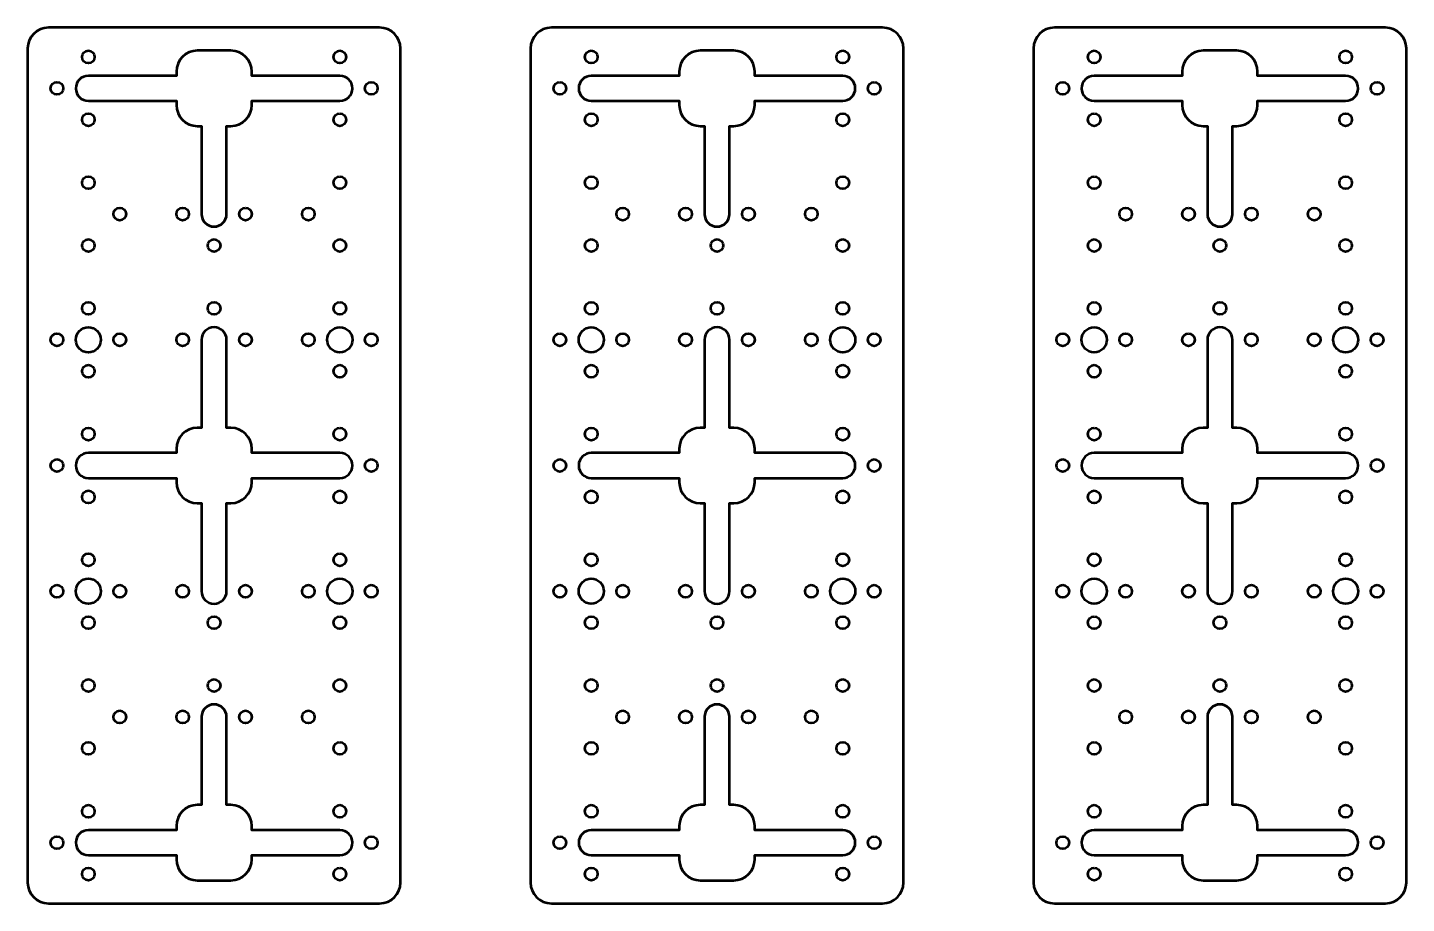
# Model space of a CAD drawing. Header units: centimetres. Extents: x -142 to 94, y -75 to 149.
# Drawn here: x -52.45 to -19.55, y 22.55 to 43.45 of the extents above; entities that cross this region are included whole.
import ezdxf

# ---------------------------------------------------------------- set-up
doc = ezdxf.new("R2010")
doc.units = ezdxf.units.CM
doc.header["$MEASUREMENT"] = 0
doc.layers.add('Layer 1', color=7, linetype='Continuous')

msp = doc.modelspace()

# ---------------------------------------------------------------- linework, layer by layer
at = {"layer": 'Layer 1', "lineweight": 53}
for centre, major_axis in [((-51, 42.75), (0, 0.15)), ((-45, 42.75), (0, 0.15)), ((-39, 42.75), (0, 0.15)), ((-33, 42.75), (0, 0.15)), ((-27, 42.75), (0, 0.15)), ((-21, 42.75), (0, 0.15)), ((-51.75, 42), (0, 0.15)), ((-44.25, 42), (0, 0.15)), ((-39.75, 42), (0, 0.15)), ((-32.25, 42), (0, 0.15)), ((-27.75, 42), (0, 0.15)), ((-20.25, 42), (0, 0.15)), ((-51, 41.25), (0, 0.15)), ((-45, 41.25), (0, 0.15)), ((-39, 41.25), (0, 0.15)), ((-33, 41.25), (0, 0.15)), ((-27, 41.25), (0, 0.15)), ((-21, 41.25), (0, 0.15)), ((-51, 39.75), (0, 0.15)), ((-45, 39.75), (0, 0.15)), ((-39, 39.75), (0, 0.15)), ((-33, 39.75), (0, 0.15)), ((-27, 39.75), (0, 0.15)), ((-21, 39.75), (0, 0.15)), ((-50.25, 39), (0, 0.15)), ((-48.75, 39), (0, 0.15)), ((-47.25, 39), (0, 0.15)), ((-45.75, 39), (0, 0.15)), ((-38.25, 39), (0, 0.15)), ((-36.75, 39), (0, 0.15)), ((-35.25, 39), (0, 0.15)), ((-33.75, 39), (0, 0.15)), ((-26.25, 39), (0, 0.15)), ((-24.75, 39), (0, 0.15)), ((-23.25, 39), (0, 0.15)), ((-21.75, 39), (0, 0.15)), ((-51, 38.25), (0, 0.15)), ((-48, 38.25), (0, 0.15)), ((-45, 38.25), (0, 0.15)), ((-39, 38.25), (0, 0.15)), ((-36, 38.25), (0, 0.15)), ((-33, 38.25), (0, 0.15)), ((-27, 38.25), (0, 0.15)), ((-24, 38.25), (0, 0.15)), ((-21, 38.25), (0, 0.15)), ((-51, 36.75), (0, 0.15)), ((-48, 36.75), (0, 0.15)), ((-45, 36.75), (0, 0.15)), ((-39, 36.75), (0, 0.15)), ((-36, 36.75), (0, 0.15)), ((-33, 36.75), (0, 0.15)), ((-27, 36.75), (0, 0.15)), ((-24, 36.75), (0, 0.15)), ((-21, 36.75), (0, 0.15)), ((-50.99999, 35.99999), (0, 0.30001)), ((-44.99999, 35.99999), (0, 0.30001)), ((-38.99999, 35.99999), (0, 0.30001)), ((-32.99999, 35.99999), (0, 0.30001)), ((-26.99999, 35.99999), (0, 0.30001)), ((-20.99999, 35.99999), (0, 0.30001)), ((-51.75, 36), (0, 0.15)), ((-50.25, 36), (0, 0.15)), ((-48.75, 36), (0, 0.15)), ((-47.25, 36), (0, 0.15)), ((-45.75, 36), (0, 0.15)), ((-44.25, 36), (0, 0.15)), ((-39.75, 36), (0, 0.15)), ((-38.25, 36), (0, 0.15)), ((-36.75, 36), (0, 0.15)), ((-35.25, 36), (0, 0.15)), ((-33.75, 36), (0, 0.15)), ((-32.25, 36), (0, 0.15)), ((-27.75, 36), (0, 0.15)), ((-26.25, 36), (0, 0.15)), ((-24.75, 36), (0, 0.15)), ((-23.25, 36), (0, 0.15)), ((-21.75, 36), (0, 0.15)), ((-20.25, 36), (0, 0.15)), ((-51, 35.25), (0, 0.15)), ((-45, 35.25), (0, 0.15)), ((-39, 35.25), (0, 0.15)), ((-33, 35.25), (0, 0.15)), ((-27, 35.25), (0, 0.15)), ((-21, 35.25), (0, 0.15)), ((-51, 33.75), (0, 0.15)), ((-45, 33.75), (0, 0.15)), ((-39, 33.75), (0, 0.15)), ((-33, 33.75), (0, 0.15)), ((-27, 33.75), (0, 0.15)), ((-21, 33.75), (0, 0.15)), ((-51.75, 33), (0, 0.15)), ((-44.25, 33), (0, 0.15)), ((-39.75, 33), (0, 0.15)), ((-32.25, 33), (0, 0.15)), ((-27.75, 33), (0, 0.15)), ((-20.25, 33), (0, 0.15)), ((-51, 32.25), (0, 0.15)), ((-45, 32.25), (0, 0.15)), ((-39, 32.25), (0, 0.15)), ((-33, 32.25), (0, 0.15)), ((-27, 32.25), (0, 0.15)), ((-21, 32.25), (0, 0.15)), ((-51, 30.75), (0, 0.15)), ((-45, 30.75), (0, 0.15)), ((-39, 30.75), (0, 0.15)), ((-33, 30.75), (0, 0.15)), ((-27, 30.75), (0, 0.15)), ((-21, 30.75), (0, 0.15)), ((-50.99999, 29.99999), (0, 0.30001)), ((-44.99999, 29.99999), (0, 0.30001)), ((-38.99999, 29.99999), (0, 0.30001)), ((-32.99999, 29.99999), (0, 0.30001)), ((-26.99999, 29.99999), (0, 0.30001)), ((-20.99999, 29.99999), (0, 0.30001)), ((-51.75, 30), (0, 0.15)), ((-50.25, 30), (0, 0.15)), ((-48.75, 30), (0, 0.15)), ((-47.25, 30), (0, 0.15)), ((-45.75, 30), (0, 0.15)), ((-44.25, 30), (0, 0.15)), ((-39.75, 30), (0, 0.15)), ((-38.25, 30), (0, 0.15)), ((-36.75, 30), (0, 0.15)), ((-35.25, 30), (0, 0.15)), ((-33.75, 30), (0, 0.15)), ((-32.25, 30), (0, 0.15)), ((-27.75, 30), (0, 0.15)), ((-26.25, 30), (0, 0.15)), ((-24.75, 30), (0, 0.15)), ((-23.25, 30), (0, 0.15)), ((-21.75, 30), (0, 0.15)), ((-20.25, 30), (0, 0.15)), ((-51, 29.25), (0, 0.15)), ((-48, 29.25), (0, 0.15)), ((-45, 29.25), (0, 0.15)), ((-39, 29.25), (0, 0.15)), ((-36, 29.25), (0, 0.15)), ((-33, 29.25), (0, 0.15)), ((-27, 29.25), (0, 0.15)), ((-24, 29.25), (0, 0.15)), ((-21, 29.25), (0, 0.15)), ((-51, 27.75), (0, 0.15)), ((-48, 27.75), (0, 0.15)), ((-45, 27.75), (0, 0.15)), ((-39, 27.75), (0, 0.15)), ((-36, 27.75), (0, 0.15)), ((-33, 27.75), (0, 0.15)), ((-27, 27.75), (0, 0.15)), ((-24, 27.75), (0, 0.15)), ((-21, 27.75), (0, 0.15)), ((-50.25, 27), (0, 0.15)), ((-48.75, 27), (0, 0.15)), ((-47.25, 27), (0, 0.15)), ((-45.75, 27), (0, 0.15)), ((-38.25, 27), (0, 0.15)), ((-36.75, 27), (0, 0.15)), ((-35.25, 27), (0, 0.15)), ((-33.75, 27), (0, 0.15)), ((-26.25, 27), (0, 0.15)), ((-24.75, 27), (0, 0.15)), ((-23.25, 27), (0, 0.15)), ((-21.75, 27), (0, 0.15)), ((-51, 26.25), (0, 0.15)), ((-45, 26.25), (0, 0.15)), ((-39, 26.25), (0, 0.15)), ((-33, 26.25), (0, 0.15)), ((-27, 26.25), (0, 0.15)), ((-21, 26.25), (0, 0.15)), ((-51, 24.75), (0, 0.15)), ((-45, 24.75), (0, 0.15)), ((-39, 24.75), (0, 0.15)), ((-33, 24.75), (0, 0.15)), ((-27, 24.75), (0, 0.15)), ((-21, 24.75), (0, 0.15)), ((-51.75, 24), (0, 0.15)), ((-44.25, 24), (0, 0.15)), ((-39.75, 24), (0, 0.15)), ((-32.25, 24), (0, 0.15)), ((-27.75, 24), (0, 0.15)), ((-20.25, 24), (0, 0.15)), ((-51, 23.25), (0, 0.15)), ((-45, 23.25), (0, 0.15)), ((-39, 23.25), (0, 0.15)), ((-33, 23.25), (0, 0.15)), ((-27, 23.25), (0, 0.15)), ((-21, 23.25), (0, 0.15))]:
    msp.add_ellipse(centre, major_axis=major_axis, ratio=1, dxfattribs=at)
for points, knots in [([(-52.45, 23.05), (-52.45, 23.05), (-52.45, 42.95), (-52.45, 42.95), (-52.45, 42.95), (-52.45, 43.22614), (-52.22614, 43.45), (-51.95, 43.45), (-51.95, 43.45), (-51.95, 43.45), (-44.05, 43.45), (-44.05, 43.45), (-44.05, 43.45), (-43.77386, 43.45), (-43.55, 43.22614), (-43.55, 42.95), (-43.55, 42.95), (-43.55, 42.95), (-43.55, 23.05), (-43.55, 23.05), (-43.55, 23.05), (-43.55, 22.77386), (-43.77386, 22.55), (-44.05, 22.55), (-44.05, 22.55), (-44.05, 22.55), (-51.95, 22.55), (-51.95, 22.55), (-51.95, 22.55), (-52.22614, 22.55), (-52.45, 22.77386), (-52.45, 23.05)], [0, 0, 0, 0, 0.11111111, 0.11111111, 0.11111111, 0.11111111, 0.22222222, 0.22222222, 0.22222222, 0.22222222, 0.33333333, 0.33333333, 0.33333333, 0.33333333, 0.44444444, 0.44444444, 0.44444444, 0.44444444, 0.55555556, 0.55555556, 0.55555556, 0.55555556, 0.66666667, 0.66666667, 0.66666667, 0.66666667, 0.77777778, 0.77777778, 0.77777778, 0.77777778, 1, 1, 1, 1]), ([(-40.45, 23.05), (-40.45, 23.05), (-40.45, 42.95), (-40.45, 42.95), (-40.45, 42.95), (-40.45, 43.22614), (-40.22614, 43.45), (-39.95, 43.45), (-39.95, 43.45), (-39.95, 43.45), (-32.05, 43.45), (-32.05, 43.45), (-32.05, 43.45), (-31.77386, 43.45), (-31.55, 43.22614), (-31.55, 42.95), (-31.55, 42.95), (-31.55, 42.95), (-31.55, 23.05), (-31.55, 23.05), (-31.55, 23.05), (-31.55, 22.77386), (-31.77386, 22.55), (-32.05, 22.55), (-32.05, 22.55), (-32.05, 22.55), (-39.95, 22.55), (-39.95, 22.55), (-39.95, 22.55), (-40.22614, 22.55), (-40.45, 22.77386), (-40.45, 23.05)], [0, 0, 0, 0, 0.11111111, 0.11111111, 0.11111111, 0.11111111, 0.22222222, 0.22222222, 0.22222222, 0.22222222, 0.33333333, 0.33333333, 0.33333333, 0.33333333, 0.44444444, 0.44444444, 0.44444444, 0.44444444, 0.55555556, 0.55555556, 0.55555556, 0.55555556, 0.66666667, 0.66666667, 0.66666667, 0.66666667, 0.77777778, 0.77777778, 0.77777778, 0.77777778, 1, 1, 1, 1]), ([(-28.45, 23.05), (-28.45, 23.05), (-28.45, 42.95), (-28.45, 42.95), (-28.45, 42.95), (-28.45, 43.22614), (-28.22614, 43.45), (-27.95, 43.45), (-27.95, 43.45), (-27.95, 43.45), (-20.05, 43.45), (-20.05, 43.45), (-20.05, 43.45), (-19.77386, 43.45), (-19.55, 43.22614), (-19.55, 42.95), (-19.55, 42.95), (-19.55, 42.95), (-19.55, 23.05), (-19.55, 23.05), (-19.55, 23.05), (-19.55, 22.77386), (-19.77386, 22.55), (-20.05, 22.55), (-20.05, 22.55), (-20.05, 22.55), (-27.95, 22.55), (-27.95, 22.55), (-27.95, 22.55), (-28.22614, 22.55), (-28.45, 22.77386), (-28.45, 23.05)], [0, 0, 0, 0, 0.11111111, 0.11111111, 0.11111111, 0.11111111, 0.22222222, 0.22222222, 0.22222222, 0.22222222, 0.33333333, 0.33333333, 0.33333333, 0.33333333, 0.44444444, 0.44444444, 0.44444444, 0.44444444, 0.55555556, 0.55555556, 0.55555556, 0.55555556, 0.66666667, 0.66666667, 0.66666667, 0.66666667, 0.77777778, 0.77777778, 0.77777778, 0.77777778, 1, 1, 1, 1]), ([(-48.9, 41.6), (-48.9, 41.6), (-48.9, 41.7), (-48.9, 41.7), (-48.9, 41.7), (-48.9, 41.7), (-51, 41.7), (-51, 41.7), (-51, 41.7), (-51.16569, 41.7), (-51.3, 41.83431), (-51.3, 42), (-51.3, 42), (-51.3, 42.16569), (-51.16569, 42.3), (-51, 42.3), (-51, 42.3), (-51, 42.3), (-48.9, 42.3), (-48.9, 42.3), (-48.9, 42.3), (-48.9, 42.3), (-48.9, 42.4), (-48.9, 42.4), (-48.9, 42.4), (-48.9, 42.67614), (-48.67614, 42.9), (-48.4, 42.9), (-48.4, 42.9), (-48.4, 42.9), (-48.3, 42.9), (-48.3, 42.9), (-48.3, 42.9), (-48.3, 42.9), (-47.7, 42.9), (-47.7, 42.9), (-47.7, 42.9), (-47.7, 42.9), (-47.6, 42.9), (-47.6, 42.9), (-47.6, 42.9), (-47.32386, 42.9), (-47.1, 42.67614), (-47.1, 42.4), (-47.1, 42.4), (-47.1, 42.4), (-47.1, 42.3), (-47.1, 42.3), (-47.1, 42.3), (-47.1, 42.3), (-45, 42.3), (-45, 42.3), (-45, 42.3), (-44.83431, 42.3), (-44.7, 42.16569), (-44.7, 42), (-44.7, 42), (-44.7, 41.83431), (-44.83431, 41.7), (-45, 41.7), (-45, 41.7), (-45, 41.7), (-47.1, 41.7), (-47.1, 41.7), (-47.1, 41.7), (-47.1, 41.7), (-47.1, 41.6), (-47.1, 41.6), (-47.1, 41.6), (-47.1, 41.32386), (-47.32386, 41.1), (-47.6, 41.1), (-47.6, 41.1), (-47.6, 41.1), (-47.7, 41.1), (-47.7, 41.1), (-47.7, 41.1), (-47.7, 41.1), (-47.7, 39), (-47.7, 39), (-47.7, 39), (-47.7, 38.83431), (-47.83431, 38.7), (-48, 38.7), (-48, 38.7), (-48.16569, 38.7), (-48.3, 38.83431), (-48.3, 39), (-48.3, 39), (-48.3, 39), (-48.3, 41.1), (-48.3, 41.1), (-48.3, 41.1), (-48.3, 41.1), (-48.4, 41.1), (-48.4, 41.1), (-48.4, 41.1), (-48.67614, 41.1), (-48.9, 41.32386), (-48.9, 41.6)], [0, 0, 0, 0, 0.03846154, 0.03846154, 0.03846154, 0.03846154, 0.07692308, 0.07692308, 0.07692308, 0.07692308, 0.11538462, 0.11538462, 0.11538462, 0.11538462, 0.15384615, 0.15384615, 0.15384615, 0.15384615, 0.19230769, 0.19230769, 0.19230769, 0.19230769, 0.23076923, 0.23076923, 0.23076923, 0.23076923, 0.26923077, 0.26923077, 0.26923077, 0.26923077, 0.30769231, 0.30769231, 0.30769231, 0.30769231, 0.34615385, 0.34615385, 0.34615385, 0.34615385, 0.38461538, 0.38461538, 0.38461538, 0.38461538, 0.42307692, 0.42307692, 0.42307692, 0.42307692, 0.46153846, 0.46153846, 0.46153846, 0.46153846, 0.5, 0.5, 0.5, 0.5, 0.53846154, 0.53846154, 0.53846154, 0.53846154, 0.57692308, 0.57692308, 0.57692308, 0.57692308, 0.61538462, 0.61538462, 0.61538462, 0.61538462, 0.65384615, 0.65384615, 0.65384615, 0.65384615, 0.69230769, 0.69230769, 0.69230769, 0.69230769, 0.73076923, 0.73076923, 0.73076923, 0.73076923, 0.76923077, 0.76923077, 0.76923077, 0.76923077, 0.80769231, 0.80769231, 0.80769231, 0.80769231, 0.84615385, 0.84615385, 0.84615385, 0.84615385, 0.88461538, 0.88461538, 0.88461538, 0.88461538, 0.92307692, 0.92307692, 0.92307692, 0.92307692, 1, 1, 1, 1]), ([(-36.9, 41.6), (-36.9, 41.6), (-36.9, 41.7), (-36.9, 41.7), (-36.9, 41.7), (-36.9, 41.7), (-39, 41.7), (-39, 41.7), (-39, 41.7), (-39.16569, 41.7), (-39.3, 41.83431), (-39.3, 42), (-39.3, 42), (-39.3, 42.16569), (-39.16569, 42.3), (-39, 42.3), (-39, 42.3), (-39, 42.3), (-36.9, 42.3), (-36.9, 42.3), (-36.9, 42.3), (-36.9, 42.3), (-36.9, 42.4), (-36.9, 42.4), (-36.9, 42.4), (-36.9, 42.67614), (-36.67614, 42.9), (-36.4, 42.9), (-36.4, 42.9), (-36.4, 42.9), (-36.3, 42.9), (-36.3, 42.9), (-36.3, 42.9), (-36.3, 42.9), (-35.7, 42.9), (-35.7, 42.9), (-35.7, 42.9), (-35.7, 42.9), (-35.6, 42.9), (-35.6, 42.9), (-35.6, 42.9), (-35.32386, 42.9), (-35.1, 42.67614), (-35.1, 42.4), (-35.1, 42.4), (-35.1, 42.4), (-35.1, 42.3), (-35.1, 42.3), (-35.1, 42.3), (-35.1, 42.3), (-33, 42.3), (-33, 42.3), (-33, 42.3), (-32.83431, 42.3), (-32.7, 42.16569), (-32.7, 42), (-32.7, 42), (-32.7, 41.83431), (-32.83431, 41.7), (-33, 41.7), (-33, 41.7), (-33, 41.7), (-35.1, 41.7), (-35.1, 41.7), (-35.1, 41.7), (-35.1, 41.7), (-35.1, 41.6), (-35.1, 41.6), (-35.1, 41.6), (-35.1, 41.32386), (-35.32386, 41.1), (-35.6, 41.1), (-35.6, 41.1), (-35.6, 41.1), (-35.7, 41.1), (-35.7, 41.1), (-35.7, 41.1), (-35.7, 41.1), (-35.7, 39), (-35.7, 39), (-35.7, 39), (-35.7, 38.83431), (-35.83431, 38.7), (-36, 38.7), (-36, 38.7), (-36.16569, 38.7), (-36.3, 38.83431), (-36.3, 39), (-36.3, 39), (-36.3, 39), (-36.3, 41.1), (-36.3, 41.1), (-36.3, 41.1), (-36.3, 41.1), (-36.4, 41.1), (-36.4, 41.1), (-36.4, 41.1), (-36.67614, 41.1), (-36.9, 41.32386), (-36.9, 41.6)], [0, 0, 0, 0, 0.03846154, 0.03846154, 0.03846154, 0.03846154, 0.07692308, 0.07692308, 0.07692308, 0.07692308, 0.11538462, 0.11538462, 0.11538462, 0.11538462, 0.15384615, 0.15384615, 0.15384615, 0.15384615, 0.19230769, 0.19230769, 0.19230769, 0.19230769, 0.23076923, 0.23076923, 0.23076923, 0.23076923, 0.26923077, 0.26923077, 0.26923077, 0.26923077, 0.30769231, 0.30769231, 0.30769231, 0.30769231, 0.34615385, 0.34615385, 0.34615385, 0.34615385, 0.38461538, 0.38461538, 0.38461538, 0.38461538, 0.42307692, 0.42307692, 0.42307692, 0.42307692, 0.46153846, 0.46153846, 0.46153846, 0.46153846, 0.5, 0.5, 0.5, 0.5, 0.53846154, 0.53846154, 0.53846154, 0.53846154, 0.57692308, 0.57692308, 0.57692308, 0.57692308, 0.61538462, 0.61538462, 0.61538462, 0.61538462, 0.65384615, 0.65384615, 0.65384615, 0.65384615, 0.69230769, 0.69230769, 0.69230769, 0.69230769, 0.73076923, 0.73076923, 0.73076923, 0.73076923, 0.76923077, 0.76923077, 0.76923077, 0.76923077, 0.80769231, 0.80769231, 0.80769231, 0.80769231, 0.84615385, 0.84615385, 0.84615385, 0.84615385, 0.88461538, 0.88461538, 0.88461538, 0.88461538, 0.92307692, 0.92307692, 0.92307692, 0.92307692, 1, 1, 1, 1]), ([(-24.9, 41.6), (-24.9, 41.6), (-24.9, 41.7), (-24.9, 41.7), (-24.9, 41.7), (-24.9, 41.7), (-27, 41.7), (-27, 41.7), (-27, 41.7), (-27.16569, 41.7), (-27.3, 41.83431), (-27.3, 42), (-27.3, 42), (-27.3, 42.16569), (-27.16569, 42.3), (-27, 42.3), (-27, 42.3), (-27, 42.3), (-24.9, 42.3), (-24.9, 42.3), (-24.9, 42.3), (-24.9, 42.3), (-24.9, 42.4), (-24.9, 42.4), (-24.9, 42.4), (-24.9, 42.67614), (-24.67614, 42.9), (-24.4, 42.9), (-24.4, 42.9), (-24.4, 42.9), (-24.3, 42.9), (-24.3, 42.9), (-24.3, 42.9), (-24.3, 42.9), (-23.7, 42.9), (-23.7, 42.9), (-23.7, 42.9), (-23.7, 42.9), (-23.6, 42.9), (-23.6, 42.9), (-23.6, 42.9), (-23.32386, 42.9), (-23.1, 42.67614), (-23.1, 42.4), (-23.1, 42.4), (-23.1, 42.4), (-23.1, 42.3), (-23.1, 42.3), (-23.1, 42.3), (-23.1, 42.3), (-21, 42.3), (-21, 42.3), (-21, 42.3), (-20.83431, 42.3), (-20.7, 42.16569), (-20.7, 42), (-20.7, 42), (-20.7, 41.83431), (-20.83431, 41.7), (-21, 41.7), (-21, 41.7), (-21, 41.7), (-23.1, 41.7), (-23.1, 41.7), (-23.1, 41.7), (-23.1, 41.7), (-23.1, 41.6), (-23.1, 41.6), (-23.1, 41.6), (-23.1, 41.32386), (-23.32386, 41.1), (-23.6, 41.1), (-23.6, 41.1), (-23.6, 41.1), (-23.7, 41.1), (-23.7, 41.1), (-23.7, 41.1), (-23.7, 41.1), (-23.7, 39), (-23.7, 39), (-23.7, 39), (-23.7, 38.83431), (-23.83431, 38.7), (-24, 38.7), (-24, 38.7), (-24.16569, 38.7), (-24.3, 38.83431), (-24.3, 39), (-24.3, 39), (-24.3, 39), (-24.3, 41.1), (-24.3, 41.1), (-24.3, 41.1), (-24.3, 41.1), (-24.4, 41.1), (-24.4, 41.1), (-24.4, 41.1), (-24.67614, 41.1), (-24.9, 41.32386), (-24.9, 41.6)], [0, 0, 0, 0, 0.03846154, 0.03846154, 0.03846154, 0.03846154, 0.07692308, 0.07692308, 0.07692308, 0.07692308, 0.11538462, 0.11538462, 0.11538462, 0.11538462, 0.15384615, 0.15384615, 0.15384615, 0.15384615, 0.19230769, 0.19230769, 0.19230769, 0.19230769, 0.23076923, 0.23076923, 0.23076923, 0.23076923, 0.26923077, 0.26923077, 0.26923077, 0.26923077, 0.30769231, 0.30769231, 0.30769231, 0.30769231, 0.34615385, 0.34615385, 0.34615385, 0.34615385, 0.38461538, 0.38461538, 0.38461538, 0.38461538, 0.42307692, 0.42307692, 0.42307692, 0.42307692, 0.46153846, 0.46153846, 0.46153846, 0.46153846, 0.5, 0.5, 0.5, 0.5, 0.53846154, 0.53846154, 0.53846154, 0.53846154, 0.57692308, 0.57692308, 0.57692308, 0.57692308, 0.61538462, 0.61538462, 0.61538462, 0.61538462, 0.65384615, 0.65384615, 0.65384615, 0.65384615, 0.69230769, 0.69230769, 0.69230769, 0.69230769, 0.73076923, 0.73076923, 0.73076923, 0.73076923, 0.76923077, 0.76923077, 0.76923077, 0.76923077, 0.80769231, 0.80769231, 0.80769231, 0.80769231, 0.84615385, 0.84615385, 0.84615385, 0.84615385, 0.88461538, 0.88461538, 0.88461538, 0.88461538, 0.92307692, 0.92307692, 0.92307692, 0.92307692, 1, 1, 1, 1]), ([(-48.9, 32.6), (-48.9, 32.6), (-48.9, 32.7), (-48.9, 32.7), (-48.9, 32.7), (-48.9, 32.7), (-51, 32.7), (-51, 32.7), (-51, 32.7), (-51.16569, 32.7), (-51.3, 32.83431), (-51.3, 33), (-51.3, 33), (-51.3, 33.16569), (-51.16569, 33.3), (-51, 33.3), (-51, 33.3), (-51, 33.3), (-48.9, 33.3), (-48.9, 33.3), (-48.9, 33.3), (-48.9, 33.3), (-48.9, 33.4), (-48.9, 33.4), (-48.9, 33.4), (-48.9, 33.67614), (-48.67614, 33.9), (-48.4, 33.9), (-48.4, 33.9), (-48.4, 33.9), (-48.3, 33.9), (-48.3, 33.9), (-48.3, 33.9), (-48.3, 33.9), (-48.3, 36), (-48.3, 36), (-48.3, 36), (-48.3, 36.16569), (-48.16569, 36.3), (-48, 36.3), (-48, 36.3), (-47.83431, 36.3), (-47.7, 36.16569), (-47.7, 36), (-47.7, 36), (-47.7, 36), (-47.7, 33.9), (-47.7, 33.9), (-47.7, 33.9), (-47.7, 33.9), (-47.6, 33.9), (-47.6, 33.9), (-47.6, 33.9), (-47.32386, 33.9), (-47.1, 33.67614), (-47.1, 33.4), (-47.1, 33.4), (-47.1, 33.4), (-47.1, 33.3), (-47.1, 33.3), (-47.1, 33.3), (-47.1, 33.3), (-45, 33.3), (-45, 33.3), (-45, 33.3), (-44.83431, 33.3), (-44.7, 33.16569), (-44.7, 33), (-44.7, 33), (-44.7, 32.83431), (-44.83431, 32.7), (-45, 32.7), (-45, 32.7), (-45, 32.7), (-47.1, 32.7), (-47.1, 32.7), (-47.1, 32.7), (-47.1, 32.7), (-47.1, 32.6), (-47.1, 32.6), (-47.1, 32.6), (-47.1, 32.32386), (-47.32386, 32.1), (-47.6, 32.1), (-47.6, 32.1), (-47.6, 32.1), (-47.7, 32.1), (-47.7, 32.1), (-47.7, 32.1), (-47.7, 32.1), (-47.7, 30), (-47.7, 30), (-47.7, 30), (-47.7, 29.83431), (-47.83431, 29.7), (-48, 29.7), (-48, 29.7), (-48.16569, 29.7), (-48.3, 29.83431), (-48.3, 30), (-48.3, 30), (-48.3, 30), (-48.3, 32.1), (-48.3, 32.1), (-48.3, 32.1), (-48.3, 32.1), (-48.4, 32.1), (-48.4, 32.1), (-48.4, 32.1), (-48.67614, 32.1), (-48.9, 32.32386), (-48.9, 32.6)], [0, 0, 0, 0, 0.03448276, 0.03448276, 0.03448276, 0.03448276, 0.06896552, 0.06896552, 0.06896552, 0.06896552, 0.10344828, 0.10344828, 0.10344828, 0.10344828, 0.13793103, 0.13793103, 0.13793103, 0.13793103, 0.17241379, 0.17241379, 0.17241379, 0.17241379, 0.20689655, 0.20689655, 0.20689655, 0.20689655, 0.24137931, 0.24137931, 0.24137931, 0.24137931, 0.27586207, 0.27586207, 0.27586207, 0.27586207, 0.31034483, 0.31034483, 0.31034483, 0.31034483, 0.34482759, 0.34482759, 0.34482759, 0.34482759, 0.37931034, 0.37931034, 0.37931034, 0.37931034, 0.4137931, 0.4137931, 0.4137931, 0.4137931, 0.44827586, 0.44827586, 0.44827586, 0.44827586, 0.48275862, 0.48275862, 0.48275862, 0.48275862, 0.51724138, 0.51724138, 0.51724138, 0.51724138, 0.55172414, 0.55172414, 0.55172414, 0.55172414, 0.5862069, 0.5862069, 0.5862069, 0.5862069, 0.62068966, 0.62068966, 0.62068966, 0.62068966, 0.65517241, 0.65517241, 0.65517241, 0.65517241, 0.68965517, 0.68965517, 0.68965517, 0.68965517, 0.72413793, 0.72413793, 0.72413793, 0.72413793, 0.75862069, 0.75862069, 0.75862069, 0.75862069, 0.79310345, 0.79310345, 0.79310345, 0.79310345, 0.82758621, 0.82758621, 0.82758621, 0.82758621, 0.86206897, 0.86206897, 0.86206897, 0.86206897, 0.89655172, 0.89655172, 0.89655172, 0.89655172, 0.93103448, 0.93103448, 0.93103448, 0.93103448, 1, 1, 1, 1]), ([(-36.9, 32.6), (-36.9, 32.6), (-36.9, 32.7), (-36.9, 32.7), (-36.9, 32.7), (-36.9, 32.7), (-39, 32.7), (-39, 32.7), (-39, 32.7), (-39.16569, 32.7), (-39.3, 32.83431), (-39.3, 33), (-39.3, 33), (-39.3, 33.16569), (-39.16569, 33.3), (-39, 33.3), (-39, 33.3), (-39, 33.3), (-36.9, 33.3), (-36.9, 33.3), (-36.9, 33.3), (-36.9, 33.3), (-36.9, 33.4), (-36.9, 33.4), (-36.9, 33.4), (-36.9, 33.67614), (-36.67614, 33.9), (-36.4, 33.9), (-36.4, 33.9), (-36.4, 33.9), (-36.3, 33.9), (-36.3, 33.9), (-36.3, 33.9), (-36.3, 33.9), (-36.3, 36), (-36.3, 36), (-36.3, 36), (-36.3, 36.16569), (-36.16569, 36.3), (-36, 36.3), (-36, 36.3), (-35.83431, 36.3), (-35.7, 36.16569), (-35.7, 36), (-35.7, 36), (-35.7, 36), (-35.7, 33.9), (-35.7, 33.9), (-35.7, 33.9), (-35.7, 33.9), (-35.6, 33.9), (-35.6, 33.9), (-35.6, 33.9), (-35.32386, 33.9), (-35.1, 33.67614), (-35.1, 33.4), (-35.1, 33.4), (-35.1, 33.4), (-35.1, 33.3), (-35.1, 33.3), (-35.1, 33.3), (-35.1, 33.3), (-33, 33.3), (-33, 33.3), (-33, 33.3), (-32.83431, 33.3), (-32.7, 33.16569), (-32.7, 33), (-32.7, 33), (-32.7, 32.83431), (-32.83431, 32.7), (-33, 32.7), (-33, 32.7), (-33, 32.7), (-35.1, 32.7), (-35.1, 32.7), (-35.1, 32.7), (-35.1, 32.7), (-35.1, 32.6), (-35.1, 32.6), (-35.1, 32.6), (-35.1, 32.32386), (-35.32386, 32.1), (-35.6, 32.1), (-35.6, 32.1), (-35.6, 32.1), (-35.7, 32.1), (-35.7, 32.1), (-35.7, 32.1), (-35.7, 32.1), (-35.7, 30), (-35.7, 30), (-35.7, 30), (-35.7, 29.83431), (-35.83431, 29.7), (-36, 29.7), (-36, 29.7), (-36.16569, 29.7), (-36.3, 29.83431), (-36.3, 30), (-36.3, 30), (-36.3, 30), (-36.3, 32.1), (-36.3, 32.1), (-36.3, 32.1), (-36.3, 32.1), (-36.4, 32.1), (-36.4, 32.1), (-36.4, 32.1), (-36.67614, 32.1), (-36.9, 32.32386), (-36.9, 32.6)], [0, 0, 0, 0, 0.03448276, 0.03448276, 0.03448276, 0.03448276, 0.06896552, 0.06896552, 0.06896552, 0.06896552, 0.10344828, 0.10344828, 0.10344828, 0.10344828, 0.13793103, 0.13793103, 0.13793103, 0.13793103, 0.17241379, 0.17241379, 0.17241379, 0.17241379, 0.20689655, 0.20689655, 0.20689655, 0.20689655, 0.24137931, 0.24137931, 0.24137931, 0.24137931, 0.27586207, 0.27586207, 0.27586207, 0.27586207, 0.31034483, 0.31034483, 0.31034483, 0.31034483, 0.34482759, 0.34482759, 0.34482759, 0.34482759, 0.37931034, 0.37931034, 0.37931034, 0.37931034, 0.4137931, 0.4137931, 0.4137931, 0.4137931, 0.44827586, 0.44827586, 0.44827586, 0.44827586, 0.48275862, 0.48275862, 0.48275862, 0.48275862, 0.51724138, 0.51724138, 0.51724138, 0.51724138, 0.55172414, 0.55172414, 0.55172414, 0.55172414, 0.5862069, 0.5862069, 0.5862069, 0.5862069, 0.62068966, 0.62068966, 0.62068966, 0.62068966, 0.65517241, 0.65517241, 0.65517241, 0.65517241, 0.68965517, 0.68965517, 0.68965517, 0.68965517, 0.72413793, 0.72413793, 0.72413793, 0.72413793, 0.75862069, 0.75862069, 0.75862069, 0.75862069, 0.79310345, 0.79310345, 0.79310345, 0.79310345, 0.82758621, 0.82758621, 0.82758621, 0.82758621, 0.86206897, 0.86206897, 0.86206897, 0.86206897, 0.89655172, 0.89655172, 0.89655172, 0.89655172, 0.93103448, 0.93103448, 0.93103448, 0.93103448, 1, 1, 1, 1]), ([(-24.9, 32.6), (-24.9, 32.6), (-24.9, 32.7), (-24.9, 32.7), (-24.9, 32.7), (-24.9, 32.7), (-27, 32.7), (-27, 32.7), (-27, 32.7), (-27.16569, 32.7), (-27.3, 32.83431), (-27.3, 33), (-27.3, 33), (-27.3, 33.16569), (-27.16569, 33.3), (-27, 33.3), (-27, 33.3), (-27, 33.3), (-24.9, 33.3), (-24.9, 33.3), (-24.9, 33.3), (-24.9, 33.3), (-24.9, 33.4), (-24.9, 33.4), (-24.9, 33.4), (-24.9, 33.67614), (-24.67614, 33.9), (-24.4, 33.9), (-24.4, 33.9), (-24.4, 33.9), (-24.3, 33.9), (-24.3, 33.9), (-24.3, 33.9), (-24.3, 33.9), (-24.3, 36), (-24.3, 36), (-24.3, 36), (-24.3, 36.16569), (-24.16569, 36.3), (-24, 36.3), (-24, 36.3), (-23.83431, 36.3), (-23.7, 36.16569), (-23.7, 36), (-23.7, 36), (-23.7, 36), (-23.7, 33.9), (-23.7, 33.9), (-23.7, 33.9), (-23.7, 33.9), (-23.6, 33.9), (-23.6, 33.9), (-23.6, 33.9), (-23.32386, 33.9), (-23.1, 33.67614), (-23.1, 33.4), (-23.1, 33.4), (-23.1, 33.4), (-23.1, 33.3), (-23.1, 33.3), (-23.1, 33.3), (-23.1, 33.3), (-21, 33.3), (-21, 33.3), (-21, 33.3), (-20.83431, 33.3), (-20.7, 33.16569), (-20.7, 33), (-20.7, 33), (-20.7, 32.83431), (-20.83431, 32.7), (-21, 32.7), (-21, 32.7), (-21, 32.7), (-23.1, 32.7), (-23.1, 32.7), (-23.1, 32.7), (-23.1, 32.7), (-23.1, 32.6), (-23.1, 32.6), (-23.1, 32.6), (-23.1, 32.32386), (-23.32386, 32.1), (-23.6, 32.1), (-23.6, 32.1), (-23.6, 32.1), (-23.7, 32.1), (-23.7, 32.1), (-23.7, 32.1), (-23.7, 32.1), (-23.7, 30), (-23.7, 30), (-23.7, 30), (-23.7, 29.83431), (-23.83431, 29.7), (-24, 29.7), (-24, 29.7), (-24.16569, 29.7), (-24.3, 29.83431), (-24.3, 30), (-24.3, 30), (-24.3, 30), (-24.3, 32.1), (-24.3, 32.1), (-24.3, 32.1), (-24.3, 32.1), (-24.4, 32.1), (-24.4, 32.1), (-24.4, 32.1), (-24.67614, 32.1), (-24.9, 32.32386), (-24.9, 32.6)], [0, 0, 0, 0, 0.03448276, 0.03448276, 0.03448276, 0.03448276, 0.06896552, 0.06896552, 0.06896552, 0.06896552, 0.10344828, 0.10344828, 0.10344828, 0.10344828, 0.13793103, 0.13793103, 0.13793103, 0.13793103, 0.17241379, 0.17241379, 0.17241379, 0.17241379, 0.20689655, 0.20689655, 0.20689655, 0.20689655, 0.24137931, 0.24137931, 0.24137931, 0.24137931, 0.27586207, 0.27586207, 0.27586207, 0.27586207, 0.31034483, 0.31034483, 0.31034483, 0.31034483, 0.34482759, 0.34482759, 0.34482759, 0.34482759, 0.37931034, 0.37931034, 0.37931034, 0.37931034, 0.4137931, 0.4137931, 0.4137931, 0.4137931, 0.44827586, 0.44827586, 0.44827586, 0.44827586, 0.48275862, 0.48275862, 0.48275862, 0.48275862, 0.51724138, 0.51724138, 0.51724138, 0.51724138, 0.55172414, 0.55172414, 0.55172414, 0.55172414, 0.5862069, 0.5862069, 0.5862069, 0.5862069, 0.62068966, 0.62068966, 0.62068966, 0.62068966, 0.65517241, 0.65517241, 0.65517241, 0.65517241, 0.68965517, 0.68965517, 0.68965517, 0.68965517, 0.72413793, 0.72413793, 0.72413793, 0.72413793, 0.75862069, 0.75862069, 0.75862069, 0.75862069, 0.79310345, 0.79310345, 0.79310345, 0.79310345, 0.82758621, 0.82758621, 0.82758621, 0.82758621, 0.86206897, 0.86206897, 0.86206897, 0.86206897, 0.89655172, 0.89655172, 0.89655172, 0.89655172, 0.93103448, 0.93103448, 0.93103448, 0.93103448, 1, 1, 1, 1]), ([(-48.9, 23.6), (-48.9, 23.6), (-48.9, 23.7), (-48.9, 23.7), (-48.9, 23.7), (-48.9, 23.7), (-51, 23.7), (-51, 23.7), (-51, 23.7), (-51.16569, 23.7), (-51.3, 23.83431), (-51.3, 24), (-51.3, 24), (-51.3, 24.16569), (-51.16569, 24.3), (-51, 24.3), (-51, 24.3), (-51, 24.3), (-48.9, 24.3), (-48.9, 24.3), (-48.9, 24.3), (-48.9, 24.3), (-48.9, 24.4), (-48.9, 24.4), (-48.9, 24.4), (-48.9, 24.67614), (-48.67614, 24.9), (-48.4, 24.9), (-48.4, 24.9), (-48.4, 24.9), (-48.3, 24.9), (-48.3, 24.9), (-48.3, 24.9), (-48.3, 24.9), (-48.3, 27), (-48.3, 27), (-48.3, 27), (-48.3, 27.16569), (-48.16569, 27.3), (-48, 27.3), (-48, 27.3), (-47.83431, 27.3), (-47.7, 27.16569), (-47.7, 27), (-47.7, 27), (-47.7, 27), (-47.7, 24.9), (-47.7, 24.9), (-47.7, 24.9), (-47.7, 24.9), (-47.6, 24.9), (-47.6, 24.9), (-47.6, 24.9), (-47.32386, 24.9), (-47.1, 24.67614), (-47.1, 24.4), (-47.1, 24.4), (-47.1, 24.4), (-47.1, 24.3), (-47.1, 24.3), (-47.1, 24.3), (-47.1, 24.3), (-45, 24.3), (-45, 24.3), (-45, 24.3), (-44.83431, 24.3), (-44.7, 24.16569), (-44.7, 24), (-44.7, 24), (-44.7, 23.83431), (-44.83431, 23.7), (-45, 23.7), (-45, 23.7), (-45, 23.7), (-47.1, 23.7), (-47.1, 23.7), (-47.1, 23.7), (-47.1, 23.7), (-47.1, 23.6), (-47.1, 23.6), (-47.1, 23.6), (-47.1, 23.32386), (-47.32386, 23.1), (-47.6, 23.1), (-47.6, 23.1), (-47.6, 23.1), (-47.7, 23.1), (-47.7, 23.1), (-47.7, 23.1), (-47.7, 23.1), (-48.3, 23.1), (-48.3, 23.1), (-48.3, 23.1), (-48.3, 23.1), (-48.4, 23.1), (-48.4, 23.1), (-48.4, 23.1), (-48.67614, 23.1), (-48.9, 23.32386), (-48.9, 23.6)], [0, 0, 0, 0, 0.03846154, 0.03846154, 0.03846154, 0.03846154, 0.07692308, 0.07692308, 0.07692308, 0.07692308, 0.11538462, 0.11538462, 0.11538462, 0.11538462, 0.15384615, 0.15384615, 0.15384615, 0.15384615, 0.19230769, 0.19230769, 0.19230769, 0.19230769, 0.23076923, 0.23076923, 0.23076923, 0.23076923, 0.26923077, 0.26923077, 0.26923077, 0.26923077, 0.30769231, 0.30769231, 0.30769231, 0.30769231, 0.34615385, 0.34615385, 0.34615385, 0.34615385, 0.38461538, 0.38461538, 0.38461538, 0.38461538, 0.42307692, 0.42307692, 0.42307692, 0.42307692, 0.46153846, 0.46153846, 0.46153846, 0.46153846, 0.5, 0.5, 0.5, 0.5, 0.53846154, 0.53846154, 0.53846154, 0.53846154, 0.57692308, 0.57692308, 0.57692308, 0.57692308, 0.61538462, 0.61538462, 0.61538462, 0.61538462, 0.65384615, 0.65384615, 0.65384615, 0.65384615, 0.69230769, 0.69230769, 0.69230769, 0.69230769, 0.73076923, 0.73076923, 0.73076923, 0.73076923, 0.76923077, 0.76923077, 0.76923077, 0.76923077, 0.80769231, 0.80769231, 0.80769231, 0.80769231, 0.84615385, 0.84615385, 0.84615385, 0.84615385, 0.88461538, 0.88461538, 0.88461538, 0.88461538, 0.92307692, 0.92307692, 0.92307692, 0.92307692, 1, 1, 1, 1]), ([(-36.9, 23.6), (-36.9, 23.6), (-36.9, 23.7), (-36.9, 23.7), (-36.9, 23.7), (-36.9, 23.7), (-39, 23.7), (-39, 23.7), (-39, 23.7), (-39.16569, 23.7), (-39.3, 23.83431), (-39.3, 24), (-39.3, 24), (-39.3, 24.16569), (-39.16569, 24.3), (-39, 24.3), (-39, 24.3), (-39, 24.3), (-36.9, 24.3), (-36.9, 24.3), (-36.9, 24.3), (-36.9, 24.3), (-36.9, 24.4), (-36.9, 24.4), (-36.9, 24.4), (-36.9, 24.67614), (-36.67614, 24.9), (-36.4, 24.9), (-36.4, 24.9), (-36.4, 24.9), (-36.3, 24.9), (-36.3, 24.9), (-36.3, 24.9), (-36.3, 24.9), (-36.3, 27), (-36.3, 27), (-36.3, 27), (-36.3, 27.16569), (-36.16569, 27.3), (-36, 27.3), (-36, 27.3), (-35.83431, 27.3), (-35.7, 27.16569), (-35.7, 27), (-35.7, 27), (-35.7, 27), (-35.7, 24.9), (-35.7, 24.9), (-35.7, 24.9), (-35.7, 24.9), (-35.6, 24.9), (-35.6, 24.9), (-35.6, 24.9), (-35.32386, 24.9), (-35.1, 24.67614), (-35.1, 24.4), (-35.1, 24.4), (-35.1, 24.4), (-35.1, 24.3), (-35.1, 24.3), (-35.1, 24.3), (-35.1, 24.3), (-33, 24.3), (-33, 24.3), (-33, 24.3), (-32.83431, 24.3), (-32.7, 24.16569), (-32.7, 24), (-32.7, 24), (-32.7, 23.83431), (-32.83431, 23.7), (-33, 23.7), (-33, 23.7), (-33, 23.7), (-35.1, 23.7), (-35.1, 23.7), (-35.1, 23.7), (-35.1, 23.7), (-35.1, 23.6), (-35.1, 23.6), (-35.1, 23.6), (-35.1, 23.32386), (-35.32386, 23.1), (-35.6, 23.1), (-35.6, 23.1), (-35.6, 23.1), (-35.7, 23.1), (-35.7, 23.1), (-35.7, 23.1), (-35.7, 23.1), (-36.3, 23.1), (-36.3, 23.1), (-36.3, 23.1), (-36.3, 23.1), (-36.4, 23.1), (-36.4, 23.1), (-36.4, 23.1), (-36.67614, 23.1), (-36.9, 23.32386), (-36.9, 23.6)], [0, 0, 0, 0, 0.03846154, 0.03846154, 0.03846154, 0.03846154, 0.07692308, 0.07692308, 0.07692308, 0.07692308, 0.11538462, 0.11538462, 0.11538462, 0.11538462, 0.15384615, 0.15384615, 0.15384615, 0.15384615, 0.19230769, 0.19230769, 0.19230769, 0.19230769, 0.23076923, 0.23076923, 0.23076923, 0.23076923, 0.26923077, 0.26923077, 0.26923077, 0.26923077, 0.30769231, 0.30769231, 0.30769231, 0.30769231, 0.34615385, 0.34615385, 0.34615385, 0.34615385, 0.38461538, 0.38461538, 0.38461538, 0.38461538, 0.42307692, 0.42307692, 0.42307692, 0.42307692, 0.46153846, 0.46153846, 0.46153846, 0.46153846, 0.5, 0.5, 0.5, 0.5, 0.53846154, 0.53846154, 0.53846154, 0.53846154, 0.57692308, 0.57692308, 0.57692308, 0.57692308, 0.61538462, 0.61538462, 0.61538462, 0.61538462, 0.65384615, 0.65384615, 0.65384615, 0.65384615, 0.69230769, 0.69230769, 0.69230769, 0.69230769, 0.73076923, 0.73076923, 0.73076923, 0.73076923, 0.76923077, 0.76923077, 0.76923077, 0.76923077, 0.80769231, 0.80769231, 0.80769231, 0.80769231, 0.84615385, 0.84615385, 0.84615385, 0.84615385, 0.88461538, 0.88461538, 0.88461538, 0.88461538, 0.92307692, 0.92307692, 0.92307692, 0.92307692, 1, 1, 1, 1]), ([(-24.9, 23.6), (-24.9, 23.6), (-24.9, 23.7), (-24.9, 23.7), (-24.9, 23.7), (-24.9, 23.7), (-27, 23.7), (-27, 23.7), (-27, 23.7), (-27.16569, 23.7), (-27.3, 23.83431), (-27.3, 24), (-27.3, 24), (-27.3, 24.16569), (-27.16569, 24.3), (-27, 24.3), (-27, 24.3), (-27, 24.3), (-24.9, 24.3), (-24.9, 24.3), (-24.9, 24.3), (-24.9, 24.3), (-24.9, 24.4), (-24.9, 24.4), (-24.9, 24.4), (-24.9, 24.67614), (-24.67614, 24.9), (-24.4, 24.9), (-24.4, 24.9), (-24.4, 24.9), (-24.3, 24.9), (-24.3, 24.9), (-24.3, 24.9), (-24.3, 24.9), (-24.3, 27), (-24.3, 27), (-24.3, 27), (-24.3, 27.16569), (-24.16569, 27.3), (-24, 27.3), (-24, 27.3), (-23.83431, 27.3), (-23.7, 27.16569), (-23.7, 27), (-23.7, 27), (-23.7, 27), (-23.7, 24.9), (-23.7, 24.9), (-23.7, 24.9), (-23.7, 24.9), (-23.6, 24.9), (-23.6, 24.9), (-23.6, 24.9), (-23.32386, 24.9), (-23.1, 24.67614), (-23.1, 24.4), (-23.1, 24.4), (-23.1, 24.4), (-23.1, 24.3), (-23.1, 24.3), (-23.1, 24.3), (-23.1, 24.3), (-21, 24.3), (-21, 24.3), (-21, 24.3), (-20.83431, 24.3), (-20.7, 24.16569), (-20.7, 24), (-20.7, 24), (-20.7, 23.83431), (-20.83431, 23.7), (-21, 23.7), (-21, 23.7), (-21, 23.7), (-23.1, 23.7), (-23.1, 23.7), (-23.1, 23.7), (-23.1, 23.7), (-23.1, 23.6), (-23.1, 23.6), (-23.1, 23.6), (-23.1, 23.32386), (-23.32386, 23.1), (-23.6, 23.1), (-23.6, 23.1), (-23.6, 23.1), (-23.7, 23.1), (-23.7, 23.1), (-23.7, 23.1), (-23.7, 23.1), (-24.3, 23.1), (-24.3, 23.1), (-24.3, 23.1), (-24.3, 23.1), (-24.4, 23.1), (-24.4, 23.1), (-24.4, 23.1), (-24.67614, 23.1), (-24.9, 23.32386), (-24.9, 23.6)], [0, 0, 0, 0, 0.03846154, 0.03846154, 0.03846154, 0.03846154, 0.07692308, 0.07692308, 0.07692308, 0.07692308, 0.11538462, 0.11538462, 0.11538462, 0.11538462, 0.15384615, 0.15384615, 0.15384615, 0.15384615, 0.19230769, 0.19230769, 0.19230769, 0.19230769, 0.23076923, 0.23076923, 0.23076923, 0.23076923, 0.26923077, 0.26923077, 0.26923077, 0.26923077, 0.30769231, 0.30769231, 0.30769231, 0.30769231, 0.34615385, 0.34615385, 0.34615385, 0.34615385, 0.38461538, 0.38461538, 0.38461538, 0.38461538, 0.42307692, 0.42307692, 0.42307692, 0.42307692, 0.46153846, 0.46153846, 0.46153846, 0.46153846, 0.5, 0.5, 0.5, 0.5, 0.53846154, 0.53846154, 0.53846154, 0.53846154, 0.57692308, 0.57692308, 0.57692308, 0.57692308, 0.61538462, 0.61538462, 0.61538462, 0.61538462, 0.65384615, 0.65384615, 0.65384615, 0.65384615, 0.69230769, 0.69230769, 0.69230769, 0.69230769, 0.73076923, 0.73076923, 0.73076923, 0.73076923, 0.76923077, 0.76923077, 0.76923077, 0.76923077, 0.80769231, 0.80769231, 0.80769231, 0.80769231, 0.84615385, 0.84615385, 0.84615385, 0.84615385, 0.88461538, 0.88461538, 0.88461538, 0.88461538, 0.92307692, 0.92307692, 0.92307692, 0.92307692, 1, 1, 1, 1])]:
    msp.add_open_spline(points, degree=3, knots=knots, dxfattribs=at)

doc.saveas('drawing.dxf')
